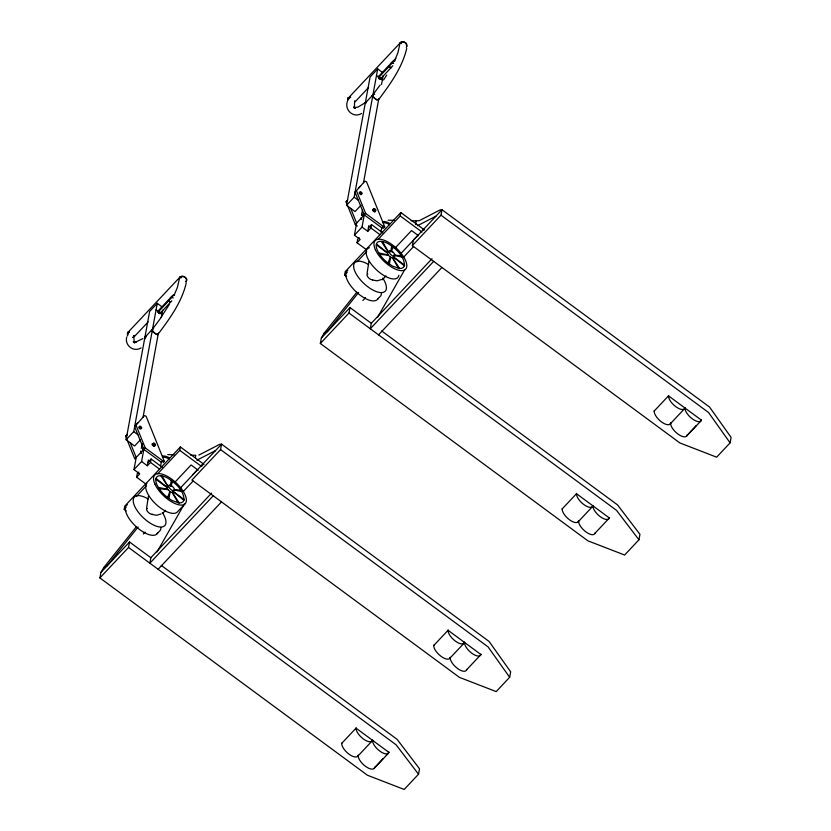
<?xml version="1.0" encoding="UTF-8"?>
<svg xmlns="http://www.w3.org/2000/svg" width="831" height="831" viewBox="0 0 831 831"><rect width="100%" height="100%" fill="white"/><g stroke="black" fill="none" stroke-linecap="round" stroke-linejoin="round"><path stroke-width="1.25" d="M146.64 507.834L148.479 495.941M367.073 273.409L368.912 261.516M127.766 332.618L129.283 331.673C126.987 333.73 127.527 331.662 128.099 333.615L127.86 332.473L128.961 331.974M348.532 99.19L348.334 97.902L347.68 100.447L348.314 98.245L350.609 97.341M126.728 337.002C124.401 345.447 133.614 352.552 141.125 347.898M133.916 338.466L134.342 342.621L133.833 341.842L134.767 342.902L133.24 341.78L134.508 342.403L133.604 342.143L136.211 342.008L135.391 342.227L142.87 338.591M179.174 279.569L177.46 287.266L174.053 295.4M399.607 45.144L397.893 52.841L394.486 60.975M400.365 42.932C402.765 39.597 409.226 44.126 406.234 47.377M347.348 101.465C344.294 110.087 353.487 118.469 361.558 113.473M354.515 103.002L354.463 107.542L354.183 106.69L354.775 108.196L354.276 107.417L355.201 108.477L353.684 107.355L354.941 107.978L354.037 107.718L358.047 107.043L365.495 102.577M161.214 565.36L397.093 739.33L419.52 768.758L418.523 774.222L404.198 789.45L367.447 775.25L99.897 577.919L100.904 572.466L103.646 567.718L136.409 526.657M140.532 439.703L134.601 446.008L126.094 439.734L149.642 311.448L157.267 303.346L162.17 306.961M126.094 439.734L133.718 431.632L157.267 303.346M171.82 300.78A11.083 2.264 -58 0 0 171.217 301.456L159.884 313.609L157.994 312.217L158.264 310.732L168.963 299.357M158.742 313.474L158.856 312.861M159.884 313.609L160.154 312.124M126.177 510.899L124.203 509.445L124.827 506.037L180.379 446.953L204.021 464.394M143.077 417.079L158.378 333.096M161.339 317.577L162.699 310.16M145.654 483.881L136.596 477.202L139.733 473.867L133.978 469.629L136.211 457.455L130.249 442.798M136.596 477.202L137.219 473.784L138.787 472.122M133.978 469.629L141.602 461.517L143.836 449.353L134.622 426.698L144.459 415.604L146.111 416.248L164.33 461.392L163.115 462.68M99.897 577.919L128.545 547.463L129.543 541.999L150.858 557.726L149.86 563.179L213.235 495.795M141.602 461.517L147.347 465.755L148.396 460.073L150.349 461.506M147.347 465.755L150.484 462.431L151.107 459.013L162.523 467.438M160.497 466.544L161.287 462.223L162.679 460.748L164.33 461.392M160.985 527.737L160.57 530.012L157.09 533.71M170.251 486.177L171.311 480.411M168.932 498.548L170.199 491.63M157.703 473.815L179.756 450.36L180.379 446.953M195.368 457.704L195.815 455.263L190.704 455.149M192.917 474.615L221.565 444.149L489.116 641.47L510.67 671.832L509.663 677.286L496.211 691.6L459.46 677.39L191.909 480.069L220.558 449.602L221.565 444.149L219.654 444.346L198.869 455.087M381.658 330.935L617.537 504.905L639.953 534.333L638.956 539.797L624.632 555.025L587.881 540.825L320.33 343.494L321.337 338.04L324.08 333.293L356.842 292.232M360.976 205.278L355.045 211.583L346.527 205.309L370.075 77.023L377.7 68.921L382.603 72.536M346.527 205.309L354.151 197.207L377.7 68.921M392.824 65.753A11.083 2.264 -58 0 0 391.65 67.031L380.318 79.184L378.427 77.792L378.707 76.307L389.427 64.901M379.185 79.049L379.289 78.436M380.318 79.184L380.588 77.698M346.61 276.474L344.636 275.019L345.26 271.612L400.812 212.528L424.454 229.969M363.511 182.654L378.811 98.671M381.543 84.388L383.133 75.735M366.097 249.456L357.029 242.766L360.166 239.442L354.411 235.204L356.644 223.03L350.682 208.373M357.029 242.766L357.652 239.359L359.221 237.697M394.985 60.985L394.071 60.414L392.325 63.198A11.094 2.264 -58 0 0 389.656 65.774L388.991 66.584L391.048 67.623M354.411 235.204L362.036 227.092L364.269 214.917L355.055 192.273L364.902 181.179L366.544 181.823L384.763 226.967L383.558 228.255L381.907 227.611M320.33 343.494L348.978 313.038L349.986 307.574L371.301 323.301L370.294 328.754L433.668 261.36M362.036 227.092L367.79 231.33L368.829 225.648M367.79 231.33L370.917 228.006L371.54 224.588L382.966 233.012M380.93 232.119L381.73 227.798L383.112 226.323L384.763 226.967M381.419 293.312L381.003 295.587L377.534 299.285M390.684 251.751L391.744 245.986M389.365 264.123L390.632 257.205M378.147 239.38L400.189 215.935L400.812 212.528M415.583 224.495L416.248 220.838L419.302 220.662L440.087 209.921L441.999 209.724L709.549 407.045L731.103 437.407L730.096 442.861L716.644 457.175L679.903 442.965L412.353 245.644L413.35 240.19L441.999 209.724L440.991 215.177L412.353 245.644M186.269 282.862C181.719 302.484 169.327 319.187 157.454 335.018M406.702 48.437C402.266 67.654 390.227 84.076 378.635 99.616A3.771 1.62 43.2 0 1 375.539 98.879A3.771 1.62 43.2 0 1 372.942 95.42L373.119 94.474M354.608 101.787L354.816 101.008L354.608 101.725M134.373 335.641L133.095 337.542M354.608 101.974L354.806 101.216M406.723 46.526L406.172 43.316L403.721 41.872M179.236 278.821L179.465 278.011M399.669 44.396L399.898 43.586M145.518 337.511L146.152 336.243M365.952 103.086L366.585 101.818M140.512 452.417L140.834 451.462M170.791 486.312L172.661 481.419M167.592 497.509L164.735 495.131A18.064 7.78 43.2 0 1 155.833 478.947A18.064 7.78 43.2 0 1 167.852 478.178C175.362 482.988 183.755 490.176 184.056 499.753L183.152 501.675L181.355 502.745L178.779 502.911L172.038 500.522L167.592 497.509L169.908 491.433M391.224 251.886L393.094 246.994M388.025 263.084L385.169 260.705A18.064 7.78 43.2 0 1 376.266 244.511A18.064 7.78 43.2 0 1 388.285 243.753C395.805 248.552 404.188 255.751 404.489 265.328L403.596 267.25L401.799 268.32L399.223 268.486L392.481 266.097L388.025 263.084L390.352 257.008M133.521 337.251L134.383 335.433L133.261 337.313M145.737 336.804L144.874 337.407L152.686 328.899A3.771 1.62 43.2 0 1 153.6 328.64M158.389 333.647L158.202 334.041A3.771 1.62 43.2 0 1 155.106 333.304A3.771 1.62 43.2 0 1 152.509 329.845L152.499 329.294M157.994 312.217L168.693 300.843L170.573 302.235L168.558 301.009L169.223 300.199A11.094 2.264 -58 0 1 171.892 297.623L173.637 294.839L174.552 295.421M156.997 551.992L184.461 503.835M377.43 317.556L404.894 269.41M169.192 304.613L159.749 319.405L151.491 330.458M383.569 80.005L386.727 75.05M127.891 332.493L127.527 335.714M380.183 84.98L371.935 96.032M133.376 336.773L133.105 337.438M181.844 276.91L179.88 277.274M151.761 330.821L152.509 329.845M372.942 95.42L372.62 96.78M138.143 526.947L106.981 566.004L103.646 567.718M358.577 292.522L327.414 331.579L324.08 333.293M134.622 426.698L136.014 425.223L145.228 447.867L134.819 458.93L125.606 436.285L127.299 434.364M357.309 226.022L355.263 224.505L346.049 201.86L347.732 199.939M349.404 97.549L348.293 98.12L350.609 97.071L348.324 98.11M348.199 98.193L348.605 99.118M133.646 336.96L133.77 336.316M128.036 332.307L179.922 277.139M348.48 97.881L400.355 42.713M134.092 336.867L148.167 321.898M354.525 102.442L368.6 87.463M393.24 61.265L395.878 58.461M378.427 77.792L389.126 66.418L391.017 67.81M372.932 94.869L365.308 102.982L366.17 102.379M136.294 424.288L137.988 422.48M358.431 188.055L360.124 186.258M125.606 436.285L126.998 434.81M346.049 201.86L347.431 200.385M355.055 192.273L356.447 190.798L365.661 213.442L383.112 226.323M355.263 224.505L365.661 213.442M147.98 462.348L151.107 459.013M368.413 227.923L371.54 224.588M124.203 509.445L125.959 507.575M136.544 496.315L146.246 486M344.636 275.019L347.275 272.204M356.977 261.89L366.679 251.575M174.603 482.52L191.088 464.986L198.131 470.169M395.037 248.095L411.532 230.561L418.564 235.744M100.904 572.466L129.543 541.999M321.337 338.04L349.986 307.574M180.047 488.368L196.937 470.398M400.48 253.943L418.263 235.028M143.306 534.001L145.082 532.1M162.876 513.184L165.535 510.348M183.329 491.433L193.114 481.024M362.846 300.521L365.515 297.675M382.416 279.704L385.979 275.923M403.762 257.008L413.547 246.599M185.23 503.607L177.419 511.906A20.9 9.006 43.2 0 1 156.103 504.344A20.9 9.006 43.2 0 1 146.848 483.403M150.858 557.726L211.593 493.136M371.301 323.301L432.027 258.711M158.129 569.277L221.493 501.893M378.562 334.851L441.936 267.457M341.718 743.371L356.042 728.143L388.929 752.398L386.405 755.088M433.73 645.521L448.054 630.282L480.952 654.548L466.627 669.776M562.151 508.946L576.475 493.707L609.372 517.973L595.048 533.201M654.163 411.085L668.488 395.857L701.385 420.122L699.702 421.909M357.704 756.272L372.028 741.044M449.716 658.422L464.041 643.194M578.137 521.847L592.461 506.619M670.15 423.997L684.474 408.769M374.615 767.636L383.039 758.672M687.06 435.351L696.326 425.493M374.147 768.405L388.472 753.177M686.603 436.13L700.928 420.891M180.597 276.765L179.932 277.357A3.76 1.62 43.2 0 0 179.953 277.866M401.03 42.329L400.023 43.087L401.529 42.329M394.071 60.414L393.582 60.705A14.148 2.898 -58 0 0 390.175 63.997M173.637 294.839L173.149 295.13A14.148 2.898 -58 0 0 169.742 298.422M417.318 225.793L435.922 216.185M196.885 460.218L215.489 450.61M401.363 42.184L402.765 41.81M180.929 276.609C184.15 274.749 188.201 279.164 185.791 281.886C190.496 277.409 178.031 274.323 180.94 278.053M381.533 279.507L377.16 280.836L372.506 280.037M161.1 513.932L156.727 515.262L152.063 514.462M129.272 331.881L127.413 333.356L127.527 335.693M388.15 220.194L394.538 220.34M411.137 220.724L416.248 220.838M167.717 454.619L174.105 454.765M393.863 255.024L401.383 255.803M379.725 254.307L388.482 255.21M174.666 489.573L180.95 490.228M159.292 488.732L168.049 489.636M393.987 255.408L402.1 257.07M378.905 253.008L388.285 254.93M173.544 489.833L181.667 491.495M158.461 487.433L167.852 489.366M373.451 209.578L372.797 209.973L373.483 211.022A1.402 0.602 43.2 0 0 374.334 211.573L374.781 211.614A1.402 0.602 43.2 0 0 374.906 210.939L374.75 210.669M153.288 444.138L152.353 444.19L153.049 445.447A1.402 0.602 43.2 0 0 153.891 445.998L154.337 446.039A1.402 0.602 43.2 0 0 154.462 445.364L154.317 445.094M392.772 62.938L393.676 63.52M172.329 297.363L173.243 297.945M140.896 453.591L140.512 452.978L141.332 453.31M376.838 100.011L373.202 97.279M156.394 334.436L152.759 331.704M401.373 43.628L400.313 42.848A3.76 1.62 43.2 0 0 400.386 43.441M378.707 76.307L379.57 76.94M376.485 75.507L378.572 77.044M380.453 78.436L382.374 79.859M440.991 215.177L708.542 412.498L730.096 442.861M400.189 215.935L422.034 232.046M354.151 197.207L358.306 200.271M364.269 214.917L381.73 227.798M370.917 228.006L379.985 234.685M393.572 256.976L404.687 265.172M376.433 244.927L387.547 253.123M348.978 313.038L616.529 510.359L638.956 539.797M158.264 310.732L159.136 311.365M156.051 309.942L158.129 311.469M160.019 312.861L161.941 314.284M220.558 449.602L488.109 646.933L509.663 677.286M179.756 450.36L201.601 466.471M133.718 431.632L137.873 434.696M145.228 447.867L162.679 460.748M143.836 449.353L161.287 462.223M150.484 462.431L159.542 469.11M184.243 499.597L173.139 491.401A3.833 1.652 43.2 0 1 168.683 490.383A3.833 1.652 43.2 0 1 168.548 486.654M155.999 479.352L167.104 487.548M128.545 547.463L396.096 744.784L418.523 774.222M393.562 257.174L404.302 265.837M376.609 244.106L387.547 252.925M173.128 491.599L183.869 500.262M156.176 478.531L167.114 487.35M361.101 219L361.828 218.989M392.741 257.942L399.701 268.621M381.408 241.489L388.368 252.167M172.308 492.368L179.267 503.046M160.975 475.914L167.935 486.592M392.533 257.942L398.527 268.32M382.489 241.613L388.576 252.167M172.1 492.368L178.094 502.745M162.055 476.038L168.142 486.592M365.328 103.532A3.771 1.62 43.2 0 1 365.869 102.358M348.511 99.481A3.76 1.62 43.2 0 1 349.384 97.622M373.493 94.246A3.771 1.62 43.2 0 1 374.698 94.37M400.563 42.495A3.76 1.62 43.2 0 1 401.466 42.236M374.926 210.679A1.683 0.727 43.2 0 1 374.521 211.801A1.683 0.727 43.2 0 1 372.631 210.046A1.683 0.727 43.2 0 1 373.69 209.537M361.163 193.654A1.402 0.602 43.2 0 1 360.82 194.589A1.402 0.602 43.2 0 1 359.252 193.124A1.402 0.602 43.2 0 1 360.135 192.699M362.763 215.468A4.685 4.197 27.5 0 1 363.822 215.021M363.012 214.097A4.685 4.197 27.5 0 1 364.071 213.66M422.605 230.53A2.244 0.966 43.2 0 1 423.259 230.135M360.685 219.374A4.685 3.864 -2.9 0 1 361.018 218.397M360.924 219.02A4.685 3.864 -2.9 0 1 360.934 218.013M361.433 215.281A4.685 3.864 -2.9 0 1 361.765 214.305M362.171 212.3A4.633 4.03 10.4 0 1 362.524 210.243M361.672 214.928A4.685 3.864 -2.9 0 1 362.015 212.944M372.672 279.642A3.833 1.652 43.2 0 1 368.247 277.429A3.833 1.652 43.2 0 1 367.832 274.012M398.89 275.269A20.9 9.006 43.2 0 1 376.547 269.919A20.9 9.006 43.2 0 1 369.369 247.731M382.769 278.094A20.858 8.985 43.2 0 1 377.648 292.034A20.858 8.985 43.2 0 1 354.297 269.795A20.858 8.985 43.2 0 1 368.528 264.528M378.147 298.36A20.858 8.985 43.2 0 1 356.322 292.003A20.858 8.985 43.2 0 1 347.805 270.262M393.447 256.353A3.833 1.652 43.2 0 1 391.661 257.735A3.833 1.652 43.2 0 1 387.859 254.213A3.833 1.652 43.2 0 1 388.981 252.229M383.018 221.565A9.131 7.936 10.4 0 1 389.708 223.518M382.8 222.729A9.131 7.936 10.4 0 1 389.49 224.692M609.435 517.63A10.533 4.539 43.2 0 1 600.273 516.685A10.533 4.539 43.2 0 1 592.981 505.497A10.533 4.539 43.2 0 1 583.819 504.552A10.533 4.539 43.2 0 1 576.537 493.375M595.11 532.868A10.533 4.539 43.2 0 1 585.948 531.913A10.533 4.539 43.2 0 1 578.656 520.736A10.533 4.539 43.2 0 1 569.495 519.78A10.533 4.539 43.2 0 1 562.213 508.603M701.447 419.78A10.533 4.539 43.2 0 1 692.285 418.824A10.533 4.539 43.2 0 1 684.993 407.647A10.533 4.539 43.2 0 1 675.832 406.702A10.533 4.539 43.2 0 1 668.55 395.514M687.123 435.008A10.533 4.539 43.2 0 1 677.961 434.062A10.533 4.539 43.2 0 1 670.679 422.875A10.533 4.539 43.2 0 1 661.518 421.93A10.533 4.539 43.2 0 1 654.226 410.753M145.103 338.612A3.771 1.62 43.2 0 1 145.976 336.752M128.078 333.906A3.76 1.62 43.2 0 1 128.41 332.078M133.5 335.838A3.76 1.62 43.2 0 1 133.542 337.438M180.119 276.92A3.76 1.62 43.2 0 1 181.698 276.816M154.493 445.115A1.683 0.727 43.2 0 1 154.088 446.226A1.683 0.727 43.2 0 1 152.198 444.471A1.683 0.727 43.2 0 1 153.257 443.962M140.875 428.349A1.402 0.602 43.2 0 1 140.387 429.014A1.402 0.602 43.2 0 1 138.943 427.809A1.402 0.602 43.2 0 1 139.172 426.937M140.74 452.085A4.685 3.864 -2.9 0 1 140.751 451.077M142.33 449.893A4.685 4.197 27.5 0 1 143.379 449.446M142.579 448.522A4.685 4.197 27.5 0 1 143.638 448.086M202.297 465.682A2.244 0.966 43.2 0 1 203.221 464.664M141.737 446.725A4.633 4.03 10.4 0 1 142.703 443.796M141.249 448.345A4.685 3.864 -2.9 0 1 141.582 447.369M152.229 514.067A3.833 1.652 43.2 0 1 147.814 511.854A3.833 1.652 43.2 0 1 147.399 508.437M162.325 512.519A20.858 8.985 43.2 0 1 157.215 526.459A20.858 8.985 43.2 0 1 133.864 504.22A20.858 8.985 43.2 0 1 148.095 498.953M157.713 532.785A20.858 8.985 43.2 0 1 135.889 526.428A20.858 8.985 43.2 0 1 127.361 504.687M162.575 455.99A9.131 7.936 10.4 0 1 169.275 457.943M162.367 457.154A9.131 7.936 10.4 0 1 169.057 459.117M389.001 752.055A10.533 4.539 43.2 0 1 379.829 751.11A10.533 4.539 43.2 0 1 372.548 739.922A10.533 4.539 43.2 0 1 363.386 738.977A10.533 4.539 43.2 0 1 356.104 727.8M374.677 767.293A10.533 4.539 43.2 0 1 365.515 766.338A10.533 4.539 43.2 0 1 358.223 755.161A10.533 4.539 43.2 0 1 349.062 754.216A10.533 4.539 43.2 0 1 341.78 743.028M481.014 654.205A10.533 4.539 43.2 0 1 471.852 653.259A10.533 4.539 43.2 0 1 464.56 642.072A10.533 4.539 43.2 0 1 455.398 641.127A10.533 4.539 43.2 0 1 448.117 629.94M466.69 669.433A10.533 4.539 43.2 0 1 457.528 668.488A10.533 4.539 43.2 0 1 450.236 657.3A10.533 4.539 43.2 0 1 441.074 656.355A10.533 4.539 43.2 0 1 433.792 645.178M347.867 98.64L348.262 97.975L347.867 98.64M392.72 251.918L391.941 251.346A3.833 1.652 43.2 0 0 389.313 252.666A3.833 1.652 43.2 0 0 394.372 256.364A3.833 1.652 43.2 0 0 392.72 251.918M172.287 486.343L171.498 485.771A3.833 1.652 43.2 0 0 168.88 487.091A3.833 1.652 43.2 0 0 173.939 490.789A3.833 1.652 43.2 0 0 172.287 486.343M360.031 192.408A1.402 0.602 43.2 0 0 361.932 193.81A1.402 0.602 43.2 0 0 361.163 192.086A1.402 0.602 43.2 0 0 360.031 192.408M373.794 209.246A1.402 0.602 43.2 0 0 375.695 210.638A1.402 0.602 43.2 0 0 374.937 208.913A1.402 0.602 43.2 0 0 373.794 209.246M375.311 249.57A20.9 9.006 43.2 0 0 403.586 270.428A20.9 9.006 43.2 0 0 392.242 244.771A20.9 9.006 43.2 0 0 375.311 249.57M139.598 426.843A1.402 0.602 43.2 0 0 141.499 428.235A1.402 0.602 43.2 0 0 140.73 426.511A1.402 0.602 43.2 0 0 139.598 426.843M153.361 443.671A1.402 0.602 43.2 0 0 155.262 445.063A1.402 0.602 43.2 0 0 154.493 443.339A1.402 0.602 43.2 0 0 153.361 443.671M154.878 483.995A20.9 9.006 43.2 0 0 183.152 504.853A20.9 9.006 43.2 0 0 171.809 479.196A20.9 9.006 43.2 0 0 154.878 483.995"/></g></svg>
